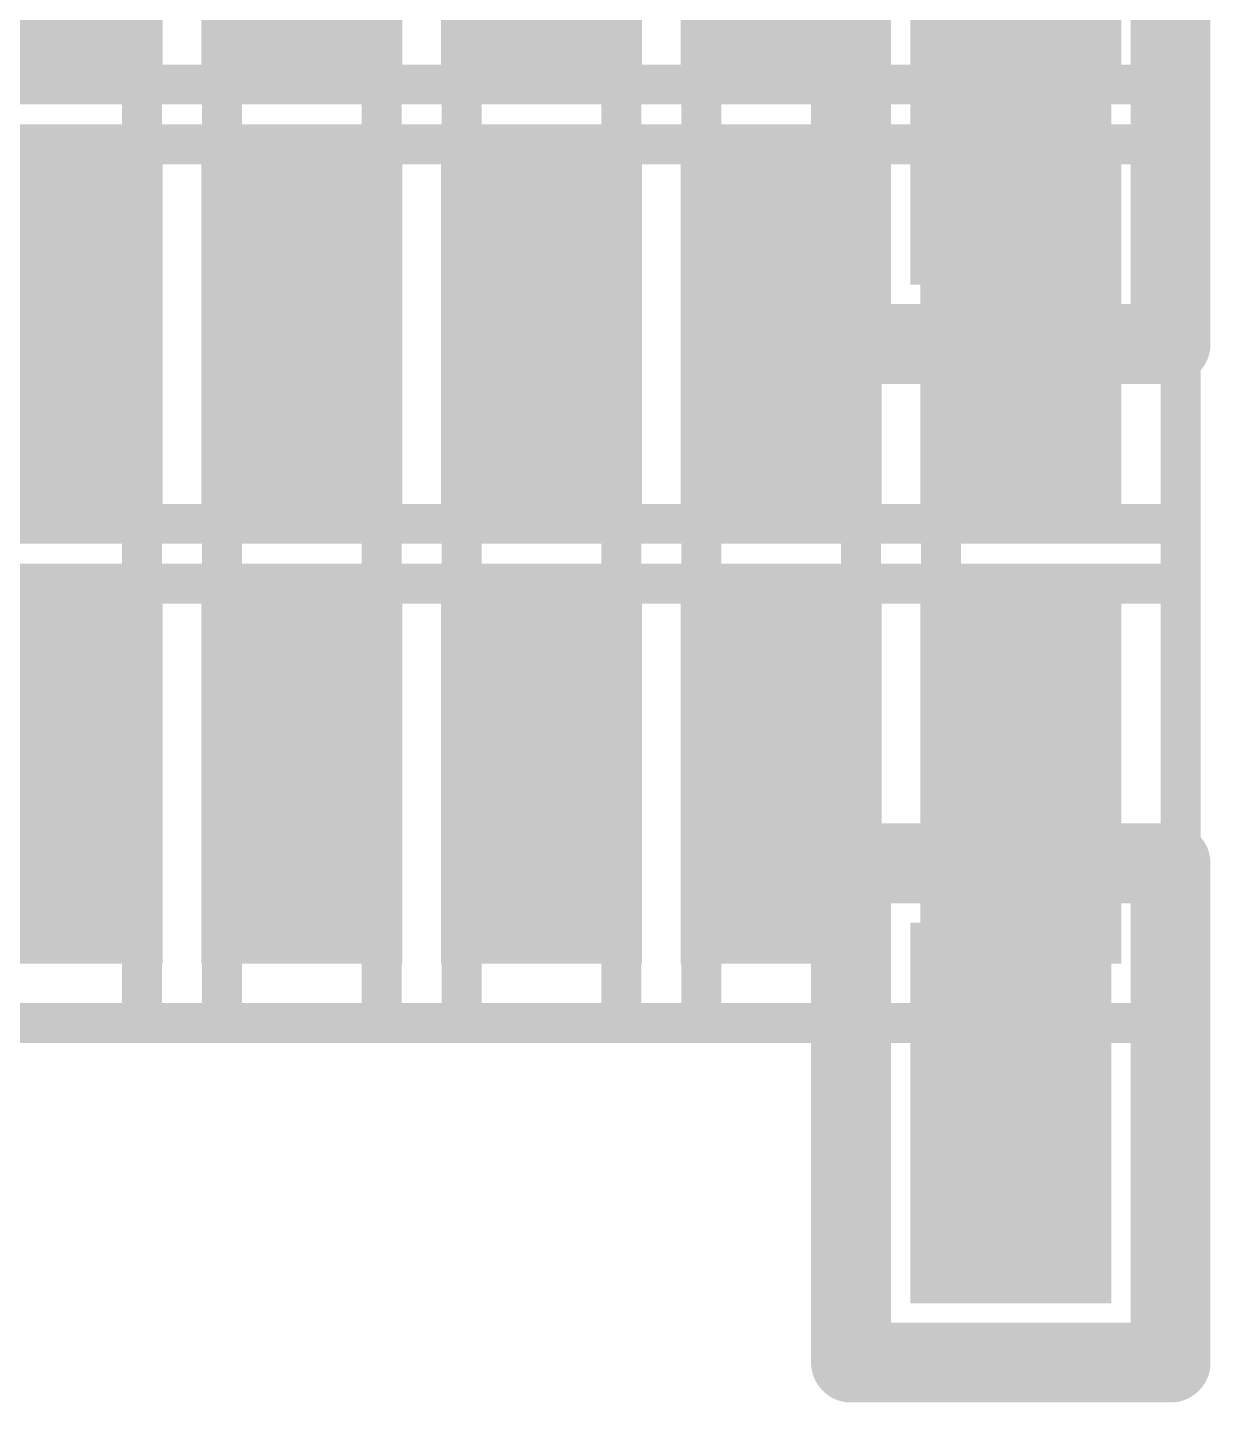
# Model space of a CAD drawing. Header units: millimetres. Extents: x 169 to 355, y 129 to 253.
# Drawn here: x 202.538 to 205.5, y 152.375 to 155.818 of the extents above; entities that cross this region are included whole.
import ezdxf

# ---------------------------------------------------------------- set-up
doc = ezdxf.new("R2010")
doc.units = ezdxf.units.MM
for name, color, linetype in [('BottomLayer', 5, 'Continuous'), ('BottomPaste', 16, 'Continuous'), ('BottomSolder', 6, 'Continuous'), ('Mechanical1', 6, 'Continuous'), ('Mechanical15', 56, 'Continuous'), ('TopLayer', 1, 'Continuous'), ('TopOverlay', 2, 'Continuous'), ('TopPaste', 8, 'Continuous'), ('TopSolder', 216, 'Continuous')]:
    doc.layers.add(name, color=color, linetype=linetype)

# ---------------------------------------------------------------- blocks, each defined once
blk = doc.blocks.new('R0201________B_1180')
at = {"layer": 'BottomLayer'}
for points in [[(-0.075, -0.15), (-0.075, 0.15), (-0.375, -0.15), (-0.375, 0.15)], [(0.375, -0.15), (0.375, 0.15), (0.075, -0.15), (0.075, 0.15)]]:
    blk.add_solid(points, dxfattribs=at)
at = {"layer": 'BottomPaste'}
for points in [[(-0.075, -0.15), (-0.075, 0.15), (-0.375, -0.15), (-0.375, 0.15)], [(0.375, -0.15), (0.375, 0.15), (0.075, -0.15), (0.075, 0.15)]]:
    blk.add_solid(points, dxfattribs=at)
at = {"layer": 'BottomSolder'}
for points in [[(0.0266, -0.2516), (0.0266, 0.2516), (-0.4766, -0.2516), (-0.4766, 0.2516)], [(0.4766, -0.2516), (0.4766, 0.2516), (-0.0266, -0.2516), (-0.0266, 0.2516)]]:
    blk.add_solid(points, dxfattribs=at)
at = {"layer": 'Mechanical1', "const_width": 0.1}
for points in [[(-0.2999, 0.1499), (-0.2999, -0.15)], [(-0.2999, 0.1499), (0.3001, 0.1499)], [(0.3001, 0.1499), (0.3001, -0.15)], [(-0.2999, -0.15), (0.3001, -0.15)]]:
    blk.add_lwpolyline(points, dxfattribs=at)
at = {"layer": 'Mechanical1', "const_width": 0.05}
for points in [[(-0.3249, 0.1499, 1), (-0.2749, 0.1499, 1)], [(-0.3249, 0.1499, 1), (-0.2749, 0.1499, 1)], [(0.2751, 0.1499, 1), (0.3251, 0.1499, 1)], [(0.2751, 0.1499, 1), (0.3251, 0.1499, 1)], [(-0.3249, -0.15, 1), (-0.2749, -0.15, 1)], [(-0.3249, -0.15, 1), (-0.2749, -0.15, 1)], [(0.2751, -0.15, 1), (0.3251, -0.15, 1)], [(0.2751, -0.15, 1), (0.3251, -0.15, 1)]]:
    blk.add_lwpolyline(points, format="xyb", close=True, dxfattribs=at)
at = {"layer": 'Mechanical15', "const_width": 0.1}
for points in [[(-0.625, 0.4), (-0.625, -0.4)], [(-0.625, 0.4), (0.625, 0.4)], [(0.625, 0.4), (0.625, -0.4)], [(0, 0.15), (0, -0.15)], [(-0.15, 0), (0.15, 0)], [(-0.625, -0.4), (0.625, -0.4)]]:
    blk.add_lwpolyline(points, dxfattribs=at)
at = {"layer": 'Mechanical15', "const_width": 0.05}
for points in [[(-0.65, 0.4, 1), (-0.6, 0.4, 1)], [(-0.65, 0.4, 1), (-0.6, 0.4, 1)], [(0.6, 0.4, 1), (0.65, 0.4, 1)], [(0.6, 0.4, 1), (0.65, 0.4, 1)], [(-0.025, 0.15, 1), (0.025, 0.15, 1)], [(-0.175, 0, 1), (-0.125, 0, 1)], [(0.125, 0, 1), (0.175, 0, 1)], [(-0.025, -0.15, 1), (0.025, -0.15, 1)], [(-0.65, -0.4, 1), (-0.6, -0.4, 1)], [(-0.65, -0.4, 1), (-0.6, -0.4, 1)], [(0.6, -0.4, 1), (0.65, -0.4, 1)], [(0.6, -0.4, 1), (0.65, -0.4, 1)]]:
    blk.add_lwpolyline(points, format="xyb", close=True, dxfattribs=at)
blk = doc.blocks.new('R0201________B_1181')
at = {"layer": 'BottomLayer'}
for points in [[(-0.075, -0.15), (-0.075, 0.15), (-0.375, -0.15), (-0.375, 0.15)], [(0.375, -0.15), (0.375, 0.15), (0.075, -0.15), (0.075, 0.15)]]:
    blk.add_solid(points, dxfattribs=at)
at = {"layer": 'BottomPaste'}
for points in [[(-0.075, -0.15), (-0.075, 0.15), (-0.375, -0.15), (-0.375, 0.15)], [(0.375, -0.15), (0.375, 0.15), (0.075, -0.15), (0.075, 0.15)]]:
    blk.add_solid(points, dxfattribs=at)
at = {"layer": 'BottomSolder'}
for points in [[(0.0266, -0.2516), (0.0266, 0.2516), (-0.4766, -0.2516), (-0.4766, 0.2516)], [(0.4766, -0.2516), (0.4766, 0.2516), (-0.0266, -0.2516), (-0.0266, 0.2516)]]:
    blk.add_solid(points, dxfattribs=at)
at = {"layer": 'Mechanical1', "const_width": 0.1}
for points in [[(-0.2999, 0.1499), (-0.2999, -0.15)], [(-0.2999, 0.1499), (0.3001, 0.1499)], [(0.3001, 0.1499), (0.3001, -0.15)], [(-0.2999, -0.15), (0.3001, -0.15)]]:
    blk.add_lwpolyline(points, dxfattribs=at)
at = {"layer": 'Mechanical1', "const_width": 0.05}
for points in [[(-0.3249, 0.1499, 1), (-0.2749, 0.1499, 1)], [(-0.3249, 0.1499, 1), (-0.2749, 0.1499, 1)], [(0.2751, 0.1499, 1), (0.3251, 0.1499, 1)], [(0.2751, 0.1499, 1), (0.3251, 0.1499, 1)], [(-0.3249, -0.15, 1), (-0.2749, -0.15, 1)], [(-0.3249, -0.15, 1), (-0.2749, -0.15, 1)], [(0.2751, -0.15, 1), (0.3251, -0.15, 1)], [(0.2751, -0.15, 1), (0.3251, -0.15, 1)]]:
    blk.add_lwpolyline(points, format="xyb", close=True, dxfattribs=at)
at = {"layer": 'Mechanical15', "const_width": 0.1}
for points in [[(-0.625, 0.4), (-0.625, -0.4)], [(-0.625, 0.4), (0.625, 0.4)], [(0.625, 0.4), (0.625, -0.4)], [(0, 0.15), (0, -0.15)], [(-0.15, 0), (0.15, 0)], [(-0.625, -0.4), (0.625, -0.4)]]:
    blk.add_lwpolyline(points, dxfattribs=at)
at = {"layer": 'Mechanical15', "const_width": 0.05}
for points in [[(-0.65, 0.4, 1), (-0.6, 0.4, 1)], [(-0.65, 0.4, 1), (-0.6, 0.4, 1)], [(0.6, 0.4, 1), (0.65, 0.4, 1)], [(0.6, 0.4, 1), (0.65, 0.4, 1)], [(-0.025, 0.15, 1), (0.025, 0.15, 1)], [(-0.175, 0, 1), (-0.125, 0, 1)], [(0.125, 0, 1), (0.175, 0, 1)], [(-0.025, -0.15, 1), (0.025, -0.15, 1)], [(-0.65, -0.4, 1), (-0.6, -0.4, 1)], [(-0.65, -0.4, 1), (-0.6, -0.4, 1)], [(0.6, -0.4, 1), (0.65, -0.4, 1)], [(0.6, -0.4, 1), (0.65, -0.4, 1)]]:
    blk.add_lwpolyline(points, format="xyb", close=True, dxfattribs=at)
blk = doc.blocks.new('R0201________B_1190')
at = {"layer": 'BottomLayer'}
for points in [[(-0.075, -0.15), (-0.075, 0.15), (-0.375, -0.15), (-0.375, 0.15)], [(0.375, -0.15), (0.375, 0.15), (0.075, -0.15), (0.075, 0.15)]]:
    blk.add_solid(points, dxfattribs=at)
at = {"layer": 'BottomPaste'}
for points in [[(-0.075, -0.15), (-0.075, 0.15), (-0.375, -0.15), (-0.375, 0.15)], [(0.375, -0.15), (0.375, 0.15), (0.075, -0.15), (0.075, 0.15)]]:
    blk.add_solid(points, dxfattribs=at)
at = {"layer": 'BottomSolder'}
for points in [[(0.0266, -0.2516), (0.0266, 0.2516), (-0.4766, -0.2516), (-0.4766, 0.2516)], [(0.4766, -0.2516), (0.4766, 0.2516), (-0.0266, -0.2516), (-0.0266, 0.2516)]]:
    blk.add_solid(points, dxfattribs=at)
at = {"layer": 'Mechanical1', "const_width": 0.1}
for points in [[(-0.2999, 0.1499), (-0.2999, -0.15)], [(-0.2999, 0.1499), (0.3001, 0.1499)], [(0.3001, 0.1499), (0.3001, -0.15)], [(-0.2999, -0.15), (0.3001, -0.15)]]:
    blk.add_lwpolyline(points, dxfattribs=at)
at = {"layer": 'Mechanical1', "const_width": 0.05}
for points in [[(-0.3249, 0.1499, 1), (-0.2749, 0.1499, 1)], [(-0.3249, 0.1499, 1), (-0.2749, 0.1499, 1)], [(0.2751, 0.1499, 1), (0.3251, 0.1499, 1)], [(0.2751, 0.1499, 1), (0.3251, 0.1499, 1)], [(-0.3249, -0.15, 1), (-0.2749, -0.15, 1)], [(-0.3249, -0.15, 1), (-0.2749, -0.15, 1)], [(0.2751, -0.15, 1), (0.3251, -0.15, 1)], [(0.2751, -0.15, 1), (0.3251, -0.15, 1)]]:
    blk.add_lwpolyline(points, format="xyb", close=True, dxfattribs=at)
at = {"layer": 'Mechanical15', "const_width": 0.1}
for points in [[(-0.625, 0.4), (-0.625, -0.4)], [(-0.625, 0.4), (0.625, 0.4)], [(0.625, 0.4), (0.625, -0.4)], [(0, 0.15), (0, -0.15)], [(-0.15, 0), (0.15, 0)], [(-0.625, -0.4), (0.625, -0.4)]]:
    blk.add_lwpolyline(points, dxfattribs=at)
at = {"layer": 'Mechanical15', "const_width": 0.05}
for points in [[(-0.65, 0.4, 1), (-0.6, 0.4, 1)], [(-0.65, 0.4, 1), (-0.6, 0.4, 1)], [(0.6, 0.4, 1), (0.65, 0.4, 1)], [(0.6, 0.4, 1), (0.65, 0.4, 1)], [(-0.025, 0.15, 1), (0.025, 0.15, 1)], [(-0.175, 0, 1), (-0.125, 0, 1)], [(0.125, 0, 1), (0.175, 0, 1)], [(-0.025, -0.15, 1), (0.025, -0.15, 1)], [(-0.65, -0.4, 1), (-0.6, -0.4, 1)], [(-0.65, -0.4, 1), (-0.6, -0.4, 1)], [(0.6, -0.4, 1), (0.65, -0.4, 1)], [(0.6, -0.4, 1), (0.65, -0.4, 1)]]:
    blk.add_lwpolyline(points, format="xyb", close=True, dxfattribs=at)
blk = doc.blocks.new('R0201________B_1191')
at = {"layer": 'BottomLayer'}
for points in [[(-0.075, -0.15), (-0.075, 0.15), (-0.375, -0.15), (-0.375, 0.15)], [(0.375, -0.15), (0.375, 0.15), (0.075, -0.15), (0.075, 0.15)]]:
    blk.add_solid(points, dxfattribs=at)
at = {"layer": 'BottomPaste'}
for points in [[(-0.075, -0.15), (-0.075, 0.15), (-0.375, -0.15), (-0.375, 0.15)], [(0.375, -0.15), (0.375, 0.15), (0.075, -0.15), (0.075, 0.15)]]:
    blk.add_solid(points, dxfattribs=at)
at = {"layer": 'BottomSolder'}
for points in [[(0.0266, -0.2516), (0.0266, 0.2516), (-0.4766, -0.2516), (-0.4766, 0.2516)], [(0.4766, -0.2516), (0.4766, 0.2516), (-0.0266, -0.2516), (-0.0266, 0.2516)]]:
    blk.add_solid(points, dxfattribs=at)
at = {"layer": 'Mechanical1', "const_width": 0.1}
for points in [[(-0.2999, 0.1499), (-0.2999, -0.15)], [(-0.2999, 0.1499), (0.3001, 0.1499)], [(0.3001, 0.1499), (0.3001, -0.15)], [(-0.2999, -0.15), (0.3001, -0.15)]]:
    blk.add_lwpolyline(points, dxfattribs=at)
at = {"layer": 'Mechanical1', "const_width": 0.05}
for points in [[(-0.3249, 0.1499, 1), (-0.2749, 0.1499, 1)], [(-0.3249, 0.1499, 1), (-0.2749, 0.1499, 1)], [(0.2751, 0.1499, 1), (0.3251, 0.1499, 1)], [(0.2751, 0.1499, 1), (0.3251, 0.1499, 1)], [(-0.3249, -0.15, 1), (-0.2749, -0.15, 1)], [(-0.3249, -0.15, 1), (-0.2749, -0.15, 1)], [(0.2751, -0.15, 1), (0.3251, -0.15, 1)], [(0.2751, -0.15, 1), (0.3251, -0.15, 1)]]:
    blk.add_lwpolyline(points, format="xyb", close=True, dxfattribs=at)
at = {"layer": 'Mechanical15', "const_width": 0.1}
for points in [[(-0.625, 0.4), (-0.625, -0.4)], [(-0.625, 0.4), (0.625, 0.4)], [(0.625, 0.4), (0.625, -0.4)], [(0, 0.15), (0, -0.15)], [(-0.15, 0), (0.15, 0)], [(-0.625, -0.4), (0.625, -0.4)]]:
    blk.add_lwpolyline(points, dxfattribs=at)
at = {"layer": 'Mechanical15', "const_width": 0.05}
for points in [[(-0.65, 0.4, 1), (-0.6, 0.4, 1)], [(-0.65, 0.4, 1), (-0.6, 0.4, 1)], [(0.6, 0.4, 1), (0.65, 0.4, 1)], [(0.6, 0.4, 1), (0.65, 0.4, 1)], [(-0.025, 0.15, 1), (0.025, 0.15, 1)], [(-0.175, 0, 1), (-0.125, 0, 1)], [(0.125, 0, 1), (0.175, 0, 1)], [(-0.025, -0.15, 1), (0.025, -0.15, 1)], [(-0.65, -0.4, 1), (-0.6, -0.4, 1)], [(-0.65, -0.4, 1), (-0.6, -0.4, 1)], [(0.6, -0.4, 1), (0.65, -0.4, 1)], [(0.6, -0.4, 1), (0.65, -0.4, 1)]]:
    blk.add_lwpolyline(points, format="xyb", close=True, dxfattribs=at)
blk = doc.blocks.new('R0201________B_1201')
at = {"layer": 'BottomLayer'}
for points in [[(-0.075, -0.15), (-0.075, 0.15), (-0.375, -0.15), (-0.375, 0.15)], [(0.375, -0.15), (0.375, 0.15), (0.075, -0.15), (0.075, 0.15)]]:
    blk.add_solid(points, dxfattribs=at)
at = {"layer": 'BottomPaste'}
for points in [[(-0.075, -0.15), (-0.075, 0.15), (-0.375, -0.15), (-0.375, 0.15)], [(0.375, -0.15), (0.375, 0.15), (0.075, -0.15), (0.075, 0.15)]]:
    blk.add_solid(points, dxfattribs=at)
at = {"layer": 'BottomSolder'}
for points in [[(0.0266, -0.2516), (0.0266, 0.2516), (-0.4766, -0.2516), (-0.4766, 0.2516)], [(0.4766, -0.2516), (0.4766, 0.2516), (-0.0266, -0.2516), (-0.0266, 0.2516)]]:
    blk.add_solid(points, dxfattribs=at)
at = {"layer": 'Mechanical1', "const_width": 0.1}
for points in [[(-0.2999, 0.1499), (-0.2999, -0.15)], [(-0.2999, 0.1499), (0.3001, 0.1499)], [(0.3001, 0.1499), (0.3001, -0.15)], [(-0.2999, -0.15), (0.3001, -0.15)]]:
    blk.add_lwpolyline(points, dxfattribs=at)
at = {"layer": 'Mechanical1', "const_width": 0.05}
for points in [[(-0.3249, 0.1499, 1), (-0.2749, 0.1499, 1)], [(-0.3249, 0.1499, 1), (-0.2749, 0.1499, 1)], [(0.2751, 0.1499, 1), (0.3251, 0.1499, 1)], [(0.2751, 0.1499, 1), (0.3251, 0.1499, 1)], [(-0.3249, -0.15, 1), (-0.2749, -0.15, 1)], [(-0.3249, -0.15, 1), (-0.2749, -0.15, 1)], [(0.2751, -0.15, 1), (0.3251, -0.15, 1)], [(0.2751, -0.15, 1), (0.3251, -0.15, 1)]]:
    blk.add_lwpolyline(points, format="xyb", close=True, dxfattribs=at)
at = {"layer": 'Mechanical15', "const_width": 0.1}
for points in [[(-0.625, 0.4), (-0.625, -0.4)], [(-0.625, 0.4), (0.625, 0.4)], [(0.625, 0.4), (0.625, -0.4)], [(0, 0.15), (0, -0.15)], [(-0.15, 0), (0.15, 0)], [(-0.625, -0.4), (0.625, -0.4)]]:
    blk.add_lwpolyline(points, dxfattribs=at)
at = {"layer": 'Mechanical15', "const_width": 0.05}
for points in [[(-0.65, 0.4, 1), (-0.6, 0.4, 1)], [(-0.65, 0.4, 1), (-0.6, 0.4, 1)], [(0.6, 0.4, 1), (0.65, 0.4, 1)], [(0.6, 0.4, 1), (0.65, 0.4, 1)], [(-0.025, 0.15, 1), (0.025, 0.15, 1)], [(-0.175, 0, 1), (-0.125, 0, 1)], [(0.125, 0, 1), (0.175, 0, 1)], [(-0.025, -0.15, 1), (0.025, -0.15, 1)], [(-0.65, -0.4, 1), (-0.6, -0.4, 1)], [(-0.65, -0.4, 1), (-0.6, -0.4, 1)], [(0.6, -0.4, 1), (0.65, -0.4, 1)], [(0.6, -0.4, 1), (0.65, -0.4, 1)]]:
    blk.add_lwpolyline(points, format="xyb", close=True, dxfattribs=at)
blk = doc.blocks.new('R0201________B_1209')
at = {"layer": 'BottomLayer'}
for points in [[(-0.075, -0.15), (-0.075, 0.15), (-0.375, -0.15), (-0.375, 0.15)], [(0.375, -0.15), (0.375, 0.15), (0.075, -0.15), (0.075, 0.15)]]:
    blk.add_solid(points, dxfattribs=at)
at = {"layer": 'BottomPaste'}
for points in [[(-0.075, -0.15), (-0.075, 0.15), (-0.375, -0.15), (-0.375, 0.15)], [(0.375, -0.15), (0.375, 0.15), (0.075, -0.15), (0.075, 0.15)]]:
    blk.add_solid(points, dxfattribs=at)
at = {"layer": 'BottomSolder'}
for points in [[(0.0266, -0.2516), (0.0266, 0.2516), (-0.4766, -0.2516), (-0.4766, 0.2516)], [(0.4766, -0.2516), (0.4766, 0.2516), (-0.0266, -0.2516), (-0.0266, 0.2516)]]:
    blk.add_solid(points, dxfattribs=at)
at = {"layer": 'Mechanical1', "const_width": 0.1}
for points in [[(-0.2999, 0.1499), (-0.2999, -0.15)], [(-0.2999, 0.1499), (0.3001, 0.1499)], [(0.3001, 0.1499), (0.3001, -0.15)], [(-0.2999, -0.15), (0.3001, -0.15)]]:
    blk.add_lwpolyline(points, dxfattribs=at)
at = {"layer": 'Mechanical1', "const_width": 0.05}
for points in [[(-0.3249, 0.1499, 1), (-0.2749, 0.1499, 1)], [(-0.3249, 0.1499, 1), (-0.2749, 0.1499, 1)], [(0.2751, 0.1499, 1), (0.3251, 0.1499, 1)], [(0.2751, 0.1499, 1), (0.3251, 0.1499, 1)], [(-0.3249, -0.15, 1), (-0.2749, -0.15, 1)], [(-0.3249, -0.15, 1), (-0.2749, -0.15, 1)], [(0.2751, -0.15, 1), (0.3251, -0.15, 1)], [(0.2751, -0.15, 1), (0.3251, -0.15, 1)]]:
    blk.add_lwpolyline(points, format="xyb", close=True, dxfattribs=at)
at = {"layer": 'Mechanical15', "const_width": 0.1}
for points in [[(-0.625, 0.4), (-0.625, -0.4)], [(-0.625, 0.4), (0.625, 0.4)], [(0.625, 0.4), (0.625, -0.4)], [(0, 0.15), (0, -0.15)], [(-0.15, 0), (0.15, 0)], [(-0.625, -0.4), (0.625, -0.4)]]:
    blk.add_lwpolyline(points, dxfattribs=at)
at = {"layer": 'Mechanical15', "const_width": 0.05}
for points in [[(-0.65, 0.4, 1), (-0.6, 0.4, 1)], [(-0.65, 0.4, 1), (-0.6, 0.4, 1)], [(0.6, 0.4, 1), (0.65, 0.4, 1)], [(0.6, 0.4, 1), (0.65, 0.4, 1)], [(-0.025, 0.15, 1), (0.025, 0.15, 1)], [(-0.175, 0, 1), (-0.125, 0, 1)], [(0.125, 0, 1), (0.175, 0, 1)], [(-0.025, -0.15, 1), (0.025, -0.15, 1)], [(-0.65, -0.4, 1), (-0.6, -0.4, 1)], [(-0.65, -0.4, 1), (-0.6, -0.4, 1)], [(0.6, -0.4, 1), (0.65, -0.4, 1)], [(0.6, -0.4, 1), (0.65, -0.4, 1)]]:
    blk.add_lwpolyline(points, format="xyb", close=True, dxfattribs=at)
blk = doc.blocks.new('R0201________B_1210')
at = {"layer": 'BottomLayer'}
for points in [[(-0.075, -0.15), (-0.075, 0.15), (-0.375, -0.15), (-0.375, 0.15)], [(0.375, -0.15), (0.375, 0.15), (0.075, -0.15), (0.075, 0.15)]]:
    blk.add_solid(points, dxfattribs=at)
at = {"layer": 'BottomPaste'}
for points in [[(-0.075, -0.15), (-0.075, 0.15), (-0.375, -0.15), (-0.375, 0.15)], [(0.375, -0.15), (0.375, 0.15), (0.075, -0.15), (0.075, 0.15)]]:
    blk.add_solid(points, dxfattribs=at)
at = {"layer": 'BottomSolder'}
for points in [[(0.0266, -0.2516), (0.0266, 0.2516), (-0.4766, -0.2516), (-0.4766, 0.2516)], [(0.4766, -0.2516), (0.4766, 0.2516), (-0.0266, -0.2516), (-0.0266, 0.2516)]]:
    blk.add_solid(points, dxfattribs=at)
at = {"layer": 'Mechanical1', "const_width": 0.1}
for points in [[(-0.2999, 0.1499), (-0.2999, -0.15)], [(-0.2999, 0.1499), (0.3001, 0.1499)], [(0.3001, 0.1499), (0.3001, -0.15)], [(-0.2999, -0.15), (0.3001, -0.15)]]:
    blk.add_lwpolyline(points, dxfattribs=at)
at = {"layer": 'Mechanical1', "const_width": 0.05}
for points in [[(-0.3249, 0.1499, 1), (-0.2749, 0.1499, 1)], [(-0.3249, 0.1499, 1), (-0.2749, 0.1499, 1)], [(0.2751, 0.1499, 1), (0.3251, 0.1499, 1)], [(0.2751, 0.1499, 1), (0.3251, 0.1499, 1)], [(-0.3249, -0.15, 1), (-0.2749, -0.15, 1)], [(-0.3249, -0.15, 1), (-0.2749, -0.15, 1)], [(0.2751, -0.15, 1), (0.3251, -0.15, 1)], [(0.2751, -0.15, 1), (0.3251, -0.15, 1)]]:
    blk.add_lwpolyline(points, format="xyb", close=True, dxfattribs=at)
at = {"layer": 'Mechanical15', "const_width": 0.1}
for points in [[(-0.625, 0.4), (-0.625, -0.4)], [(-0.625, 0.4), (0.625, 0.4)], [(0.625, 0.4), (0.625, -0.4)], [(0, 0.15), (0, -0.15)], [(-0.15, 0), (0.15, 0)], [(-0.625, -0.4), (0.625, -0.4)]]:
    blk.add_lwpolyline(points, dxfattribs=at)
at = {"layer": 'Mechanical15', "const_width": 0.05}
for points in [[(-0.65, 0.4, 1), (-0.6, 0.4, 1)], [(-0.65, 0.4, 1), (-0.6, 0.4, 1)], [(0.6, 0.4, 1), (0.65, 0.4, 1)], [(0.6, 0.4, 1), (0.65, 0.4, 1)], [(-0.025, 0.15, 1), (0.025, 0.15, 1)], [(-0.175, 0, 1), (-0.125, 0, 1)], [(0.125, 0, 1), (0.175, 0, 1)], [(-0.025, -0.15, 1), (0.025, -0.15, 1)], [(-0.65, -0.4, 1), (-0.6, -0.4, 1)], [(-0.65, -0.4, 1), (-0.6, -0.4, 1)], [(0.6, -0.4, 1), (0.65, -0.4, 1)], [(0.6, -0.4, 1), (0.65, -0.4, 1)]]:
    blk.add_lwpolyline(points, format="xyb", close=True, dxfattribs=at)
blk = doc.blocks.new('R0201________B_1239')
at = {"layer": 'BottomLayer'}
for points in [[(-0.075, -0.15), (-0.075, 0.15), (-0.375, -0.15), (-0.375, 0.15)], [(0.375, -0.15), (0.375, 0.15), (0.075, -0.15), (0.075, 0.15)]]:
    blk.add_solid(points, dxfattribs=at)
at = {"layer": 'BottomPaste'}
for points in [[(-0.075, -0.15), (-0.075, 0.15), (-0.375, -0.15), (-0.375, 0.15)], [(0.375, -0.15), (0.375, 0.15), (0.075, -0.15), (0.075, 0.15)]]:
    blk.add_solid(points, dxfattribs=at)
at = {"layer": 'BottomSolder'}
for points in [[(0.0266, -0.2516), (0.0266, 0.2516), (-0.4766, -0.2516), (-0.4766, 0.2516)], [(0.4766, -0.2516), (0.4766, 0.2516), (-0.0266, -0.2516), (-0.0266, 0.2516)]]:
    blk.add_solid(points, dxfattribs=at)
at = {"layer": 'Mechanical1', "const_width": 0.1}
for points in [[(-0.2999, 0.1499), (-0.2999, -0.15)], [(-0.2999, 0.1499), (0.3001, 0.1499)], [(0.3001, 0.1499), (0.3001, -0.15)], [(-0.2999, -0.15), (0.3001, -0.15)]]:
    blk.add_lwpolyline(points, dxfattribs=at)
at = {"layer": 'Mechanical1', "const_width": 0.05}
for points in [[(-0.3249, 0.1499, 1), (-0.2749, 0.1499, 1)], [(-0.3249, 0.1499, 1), (-0.2749, 0.1499, 1)], [(0.2751, 0.1499, 1), (0.3251, 0.1499, 1)], [(0.2751, 0.1499, 1), (0.3251, 0.1499, 1)], [(-0.3249, -0.15, 1), (-0.2749, -0.15, 1)], [(-0.3249, -0.15, 1), (-0.2749, -0.15, 1)], [(0.2751, -0.15, 1), (0.3251, -0.15, 1)], [(0.2751, -0.15, 1), (0.3251, -0.15, 1)]]:
    blk.add_lwpolyline(points, format="xyb", close=True, dxfattribs=at)
at = {"layer": 'Mechanical15', "const_width": 0.1}
for points in [[(-0.625, 0.4), (-0.625, -0.4)], [(-0.625, 0.4), (0.625, 0.4)], [(0.625, 0.4), (0.625, -0.4)], [(0, 0.15), (0, -0.15)], [(-0.15, 0), (0.15, 0)], [(-0.625, -0.4), (0.625, -0.4)]]:
    blk.add_lwpolyline(points, dxfattribs=at)
at = {"layer": 'Mechanical15', "const_width": 0.05}
for points in [[(-0.65, 0.4, 1), (-0.6, 0.4, 1)], [(-0.65, 0.4, 1), (-0.6, 0.4, 1)], [(0.6, 0.4, 1), (0.65, 0.4, 1)], [(0.6, 0.4, 1), (0.65, 0.4, 1)], [(-0.025, 0.15, 1), (0.025, 0.15, 1)], [(-0.175, 0, 1), (-0.125, 0, 1)], [(0.125, 0, 1), (0.175, 0, 1)], [(-0.025, -0.15, 1), (0.025, -0.15, 1)], [(-0.65, -0.4, 1), (-0.6, -0.4, 1)], [(-0.65, -0.4, 1), (-0.6, -0.4, 1)], [(0.6, -0.4, 1), (0.65, -0.4, 1)], [(0.6, -0.4, 1), (0.65, -0.4, 1)]]:
    blk.add_lwpolyline(points, format="xyb", close=True, dxfattribs=at)
blk = doc.blocks.new('R0201________B_1249')
at = {"layer": 'BottomLayer'}
for points in [[(-0.075, -0.15), (-0.075, 0.15), (-0.375, -0.15), (-0.375, 0.15)], [(0.375, -0.15), (0.375, 0.15), (0.075, -0.15), (0.075, 0.15)]]:
    blk.add_solid(points, dxfattribs=at)
at = {"layer": 'BottomPaste'}
for points in [[(-0.075, -0.15), (-0.075, 0.15), (-0.375, -0.15), (-0.375, 0.15)], [(0.375, -0.15), (0.375, 0.15), (0.075, -0.15), (0.075, 0.15)]]:
    blk.add_solid(points, dxfattribs=at)
at = {"layer": 'BottomSolder'}
for points in [[(0.0266, -0.2516), (0.0266, 0.2516), (-0.4766, -0.2516), (-0.4766, 0.2516)], [(0.4766, -0.2516), (0.4766, 0.2516), (-0.0266, -0.2516), (-0.0266, 0.2516)]]:
    blk.add_solid(points, dxfattribs=at)
at = {"layer": 'Mechanical1', "const_width": 0.1}
for points in [[(-0.2999, 0.1499), (-0.2999, -0.15)], [(-0.2999, 0.1499), (0.3001, 0.1499)], [(0.3001, 0.1499), (0.3001, -0.15)], [(-0.2999, -0.15), (0.3001, -0.15)]]:
    blk.add_lwpolyline(points, dxfattribs=at)
at = {"layer": 'Mechanical1', "const_width": 0.05}
for points in [[(-0.3249, 0.1499, 1), (-0.2749, 0.1499, 1)], [(-0.3249, 0.1499, 1), (-0.2749, 0.1499, 1)], [(0.2751, 0.1499, 1), (0.3251, 0.1499, 1)], [(0.2751, 0.1499, 1), (0.3251, 0.1499, 1)], [(-0.3249, -0.15, 1), (-0.2749, -0.15, 1)], [(-0.3249, -0.15, 1), (-0.2749, -0.15, 1)], [(0.2751, -0.15, 1), (0.3251, -0.15, 1)], [(0.2751, -0.15, 1), (0.3251, -0.15, 1)]]:
    blk.add_lwpolyline(points, format="xyb", close=True, dxfattribs=at)
at = {"layer": 'Mechanical15', "const_width": 0.1}
for points in [[(-0.625, 0.4), (-0.625, -0.4)], [(-0.625, 0.4), (0.625, 0.4)], [(0.625, 0.4), (0.625, -0.4)], [(0, 0.15), (0, -0.15)], [(-0.15, 0), (0.15, 0)], [(-0.625, -0.4), (0.625, -0.4)]]:
    blk.add_lwpolyline(points, dxfattribs=at)
at = {"layer": 'Mechanical15', "const_width": 0.05}
for points in [[(-0.65, 0.4, 1), (-0.6, 0.4, 1)], [(-0.65, 0.4, 1), (-0.6, 0.4, 1)], [(0.6, 0.4, 1), (0.65, 0.4, 1)], [(0.6, 0.4, 1), (0.65, 0.4, 1)], [(-0.025, 0.15, 1), (0.025, 0.15, 1)], [(-0.175, 0, 1), (-0.125, 0, 1)], [(0.125, 0, 1), (0.175, 0, 1)], [(-0.025, -0.15, 1), (0.025, -0.15, 1)], [(-0.65, -0.4, 1), (-0.6, -0.4, 1)], [(-0.65, -0.4, 1), (-0.6, -0.4, 1)], [(0.6, -0.4, 1), (0.65, -0.4, 1)], [(0.6, -0.4, 1), (0.65, -0.4, 1)]]:
    blk.add_lwpolyline(points, format="xyb", close=True, dxfattribs=at)
blk = doc.blocks.new('R0201________B_1250')
at = {"layer": 'BottomLayer'}
for points in [[(-0.075, -0.15), (-0.075, 0.15), (-0.375, -0.15), (-0.375, 0.15)], [(0.375, -0.15), (0.375, 0.15), (0.075, -0.15), (0.075, 0.15)]]:
    blk.add_solid(points, dxfattribs=at)
at = {"layer": 'BottomPaste'}
for points in [[(-0.075, -0.15), (-0.075, 0.15), (-0.375, -0.15), (-0.375, 0.15)], [(0.375, -0.15), (0.375, 0.15), (0.075, -0.15), (0.075, 0.15)]]:
    blk.add_solid(points, dxfattribs=at)
at = {"layer": 'BottomSolder'}
for points in [[(0.0266, -0.2516), (0.0266, 0.2516), (-0.4766, -0.2516), (-0.4766, 0.2516)], [(0.4766, -0.2516), (0.4766, 0.2516), (-0.0266, -0.2516), (-0.0266, 0.2516)]]:
    blk.add_solid(points, dxfattribs=at)
at = {"layer": 'Mechanical1', "const_width": 0.1}
for points in [[(-0.2999, 0.1499), (-0.2999, -0.15)], [(-0.2999, 0.1499), (0.3001, 0.1499)], [(0.3001, 0.1499), (0.3001, -0.15)], [(-0.2999, -0.15), (0.3001, -0.15)]]:
    blk.add_lwpolyline(points, dxfattribs=at)
at = {"layer": 'Mechanical1', "const_width": 0.05}
for points in [[(-0.3249, 0.1499, 1), (-0.2749, 0.1499, 1)], [(-0.3249, 0.1499, 1), (-0.2749, 0.1499, 1)], [(0.2751, 0.1499, 1), (0.3251, 0.1499, 1)], [(0.2751, 0.1499, 1), (0.3251, 0.1499, 1)], [(-0.3249, -0.15, 1), (-0.2749, -0.15, 1)], [(-0.3249, -0.15, 1), (-0.2749, -0.15, 1)], [(0.2751, -0.15, 1), (0.3251, -0.15, 1)], [(0.2751, -0.15, 1), (0.3251, -0.15, 1)]]:
    blk.add_lwpolyline(points, format="xyb", close=True, dxfattribs=at)
at = {"layer": 'Mechanical15', "const_width": 0.1}
for points in [[(-0.625, 0.4), (-0.625, -0.4)], [(-0.625, 0.4), (0.625, 0.4)], [(0.625, 0.4), (0.625, -0.4)], [(0, 0.15), (0, -0.15)], [(-0.15, 0), (0.15, 0)], [(-0.625, -0.4), (0.625, -0.4)]]:
    blk.add_lwpolyline(points, dxfattribs=at)
at = {"layer": 'Mechanical15', "const_width": 0.05}
for points in [[(-0.65, 0.4, 1), (-0.6, 0.4, 1)], [(-0.65, 0.4, 1), (-0.6, 0.4, 1)], [(0.6, 0.4, 1), (0.65, 0.4, 1)], [(0.6, 0.4, 1), (0.65, 0.4, 1)], [(-0.025, 0.15, 1), (0.025, 0.15, 1)], [(-0.175, 0, 1), (-0.125, 0, 1)], [(0.125, 0, 1), (0.175, 0, 1)], [(-0.025, -0.15, 1), (0.025, -0.15, 1)], [(-0.65, -0.4, 1), (-0.6, -0.4, 1)], [(-0.65, -0.4, 1), (-0.6, -0.4, 1)], [(0.6, -0.4, 1), (0.65, -0.4, 1)], [(0.6, -0.4, 1), (0.65, -0.4, 1)]]:
    blk.add_lwpolyline(points, format="xyb", close=True, dxfattribs=at)
blk = doc.blocks.new('R0201________B_1251')
at = {"layer": 'BottomLayer'}
for points in [[(-0.075, -0.15), (-0.075, 0.15), (-0.375, -0.15), (-0.375, 0.15)], [(0.375, -0.15), (0.375, 0.15), (0.075, -0.15), (0.075, 0.15)]]:
    blk.add_solid(points, dxfattribs=at)
at = {"layer": 'BottomPaste'}
for points in [[(-0.075, -0.15), (-0.075, 0.15), (-0.375, -0.15), (-0.375, 0.15)], [(0.375, -0.15), (0.375, 0.15), (0.075, -0.15), (0.075, 0.15)]]:
    blk.add_solid(points, dxfattribs=at)
at = {"layer": 'BottomSolder'}
for points in [[(0.0266, -0.2516), (0.0266, 0.2516), (-0.4766, -0.2516), (-0.4766, 0.2516)], [(0.4766, -0.2516), (0.4766, 0.2516), (-0.0266, -0.2516), (-0.0266, 0.2516)]]:
    blk.add_solid(points, dxfattribs=at)
at = {"layer": 'Mechanical1', "const_width": 0.1}
for points in [[(-0.2999, 0.1499), (-0.2999, -0.15)], [(-0.2999, 0.1499), (0.3001, 0.1499)], [(0.3001, 0.1499), (0.3001, -0.15)], [(-0.2999, -0.15), (0.3001, -0.15)]]:
    blk.add_lwpolyline(points, dxfattribs=at)
at = {"layer": 'Mechanical1', "const_width": 0.05}
for points in [[(-0.3249, 0.1499, 1), (-0.2749, 0.1499, 1)], [(-0.3249, 0.1499, 1), (-0.2749, 0.1499, 1)], [(0.2751, 0.1499, 1), (0.3251, 0.1499, 1)], [(0.2751, 0.1499, 1), (0.3251, 0.1499, 1)], [(-0.3249, -0.15, 1), (-0.2749, -0.15, 1)], [(-0.3249, -0.15, 1), (-0.2749, -0.15, 1)], [(0.2751, -0.15, 1), (0.3251, -0.15, 1)], [(0.2751, -0.15, 1), (0.3251, -0.15, 1)]]:
    blk.add_lwpolyline(points, format="xyb", close=True, dxfattribs=at)
at = {"layer": 'Mechanical15', "const_width": 0.1}
for points in [[(-0.625, 0.4), (-0.625, -0.4)], [(-0.625, 0.4), (0.625, 0.4)], [(0.625, 0.4), (0.625, -0.4)], [(0, 0.15), (0, -0.15)], [(-0.15, 0), (0.15, 0)], [(-0.625, -0.4), (0.625, -0.4)]]:
    blk.add_lwpolyline(points, dxfattribs=at)
at = {"layer": 'Mechanical15', "const_width": 0.05}
for points in [[(-0.65, 0.4, 1), (-0.6, 0.4, 1)], [(-0.65, 0.4, 1), (-0.6, 0.4, 1)], [(0.6, 0.4, 1), (0.65, 0.4, 1)], [(0.6, 0.4, 1), (0.65, 0.4, 1)], [(-0.025, 0.15, 1), (0.025, 0.15, 1)], [(-0.175, 0, 1), (-0.125, 0, 1)], [(0.125, 0, 1), (0.175, 0, 1)], [(-0.025, -0.15, 1), (0.025, -0.15, 1)], [(-0.65, -0.4, 1), (-0.6, -0.4, 1)], [(-0.65, -0.4, 1), (-0.6, -0.4, 1)], [(0.6, -0.4, 1), (0.65, -0.4, 1)], [(0.6, -0.4, 1), (0.65, -0.4, 1)]]:
    blk.add_lwpolyline(points, format="xyb", close=True, dxfattribs=at)
blk = doc.blocks.new('R0201________B_1259')
at = {"layer": 'BottomLayer'}
for points in [[(-0.075, -0.15), (-0.075, 0.15), (-0.375, -0.15), (-0.375, 0.15)], [(0.375, -0.15), (0.375, 0.15), (0.075, -0.15), (0.075, 0.15)]]:
    blk.add_solid(points, dxfattribs=at)
at = {"layer": 'BottomPaste'}
for points in [[(-0.075, -0.15), (-0.075, 0.15), (-0.375, -0.15), (-0.375, 0.15)], [(0.375, -0.15), (0.375, 0.15), (0.075, -0.15), (0.075, 0.15)]]:
    blk.add_solid(points, dxfattribs=at)
at = {"layer": 'BottomSolder'}
for points in [[(0.0266, -0.2516), (0.0266, 0.2516), (-0.4766, -0.2516), (-0.4766, 0.2516)], [(0.4766, -0.2516), (0.4766, 0.2516), (-0.0266, -0.2516), (-0.0266, 0.2516)]]:
    blk.add_solid(points, dxfattribs=at)
at = {"layer": 'Mechanical1', "const_width": 0.1}
for points in [[(-0.2999, 0.1499), (-0.2999, -0.15)], [(-0.2999, 0.1499), (0.3001, 0.1499)], [(0.3001, 0.1499), (0.3001, -0.15)], [(-0.2999, -0.15), (0.3001, -0.15)]]:
    blk.add_lwpolyline(points, dxfattribs=at)
at = {"layer": 'Mechanical1', "const_width": 0.05}
for points in [[(-0.3249, 0.1499, 1), (-0.2749, 0.1499, 1)], [(-0.3249, 0.1499, 1), (-0.2749, 0.1499, 1)], [(0.2751, 0.1499, 1), (0.3251, 0.1499, 1)], [(0.2751, 0.1499, 1), (0.3251, 0.1499, 1)], [(-0.3249, -0.15, 1), (-0.2749, -0.15, 1)], [(-0.3249, -0.15, 1), (-0.2749, -0.15, 1)], [(0.2751, -0.15, 1), (0.3251, -0.15, 1)], [(0.2751, -0.15, 1), (0.3251, -0.15, 1)]]:
    blk.add_lwpolyline(points, format="xyb", close=True, dxfattribs=at)
at = {"layer": 'Mechanical15', "const_width": 0.1}
for points in [[(-0.625, 0.4), (-0.625, -0.4)], [(-0.625, 0.4), (0.625, 0.4)], [(0.625, 0.4), (0.625, -0.4)], [(0, 0.15), (0, -0.15)], [(-0.15, 0), (0.15, 0)], [(-0.625, -0.4), (0.625, -0.4)]]:
    blk.add_lwpolyline(points, dxfattribs=at)
at = {"layer": 'Mechanical15', "const_width": 0.05}
for points in [[(-0.65, 0.4, 1), (-0.6, 0.4, 1)], [(-0.65, 0.4, 1), (-0.6, 0.4, 1)], [(0.6, 0.4, 1), (0.65, 0.4, 1)], [(0.6, 0.4, 1), (0.65, 0.4, 1)], [(-0.025, 0.15, 1), (0.025, 0.15, 1)], [(-0.175, 0, 1), (-0.125, 0, 1)], [(0.125, 0, 1), (0.175, 0, 1)], [(-0.025, -0.15, 1), (0.025, -0.15, 1)], [(-0.65, -0.4, 1), (-0.6, -0.4, 1)], [(-0.65, -0.4, 1), (-0.6, -0.4, 1)], [(0.6, -0.4, 1), (0.65, -0.4, 1)], [(0.6, -0.4, 1), (0.65, -0.4, 1)]]:
    blk.add_lwpolyline(points, format="xyb", close=True, dxfattribs=at)
blk = doc.blocks.new('R0201________B_1261')
at = {"layer": 'BottomLayer'}
for points in [[(-0.075, -0.15), (-0.075, 0.15), (-0.375, -0.15), (-0.375, 0.15)], [(0.375, -0.15), (0.375, 0.15), (0.075, -0.15), (0.075, 0.15)]]:
    blk.add_solid(points, dxfattribs=at)
at = {"layer": 'BottomPaste'}
for points in [[(-0.075, -0.15), (-0.075, 0.15), (-0.375, -0.15), (-0.375, 0.15)], [(0.375, -0.15), (0.375, 0.15), (0.075, -0.15), (0.075, 0.15)]]:
    blk.add_solid(points, dxfattribs=at)
at = {"layer": 'BottomSolder'}
for points in [[(0.0266, -0.2516), (0.0266, 0.2516), (-0.4766, -0.2516), (-0.4766, 0.2516)], [(0.4766, -0.2516), (0.4766, 0.2516), (-0.0266, -0.2516), (-0.0266, 0.2516)]]:
    blk.add_solid(points, dxfattribs=at)
at = {"layer": 'Mechanical1', "const_width": 0.1}
for points in [[(-0.2999, 0.1499), (-0.2999, -0.15)], [(-0.2999, 0.1499), (0.3001, 0.1499)], [(0.3001, 0.1499), (0.3001, -0.15)], [(-0.2999, -0.15), (0.3001, -0.15)]]:
    blk.add_lwpolyline(points, dxfattribs=at)
at = {"layer": 'Mechanical1', "const_width": 0.05}
for points in [[(-0.3249, 0.1499, 1), (-0.2749, 0.1499, 1)], [(-0.3249, 0.1499, 1), (-0.2749, 0.1499, 1)], [(0.2751, 0.1499, 1), (0.3251, 0.1499, 1)], [(0.2751, 0.1499, 1), (0.3251, 0.1499, 1)], [(-0.3249, -0.15, 1), (-0.2749, -0.15, 1)], [(-0.3249, -0.15, 1), (-0.2749, -0.15, 1)], [(0.2751, -0.15, 1), (0.3251, -0.15, 1)], [(0.2751, -0.15, 1), (0.3251, -0.15, 1)]]:
    blk.add_lwpolyline(points, format="xyb", close=True, dxfattribs=at)
at = {"layer": 'Mechanical15', "const_width": 0.1}
for points in [[(-0.625, 0.4), (-0.625, -0.4)], [(-0.625, 0.4), (0.625, 0.4)], [(0.625, 0.4), (0.625, -0.4)], [(0, 0.15), (0, -0.15)], [(-0.15, 0), (0.15, 0)], [(-0.625, -0.4), (0.625, -0.4)]]:
    blk.add_lwpolyline(points, dxfattribs=at)
at = {"layer": 'Mechanical15', "const_width": 0.05}
for points in [[(-0.65, 0.4, 1), (-0.6, 0.4, 1)], [(-0.65, 0.4, 1), (-0.6, 0.4, 1)], [(0.6, 0.4, 1), (0.65, 0.4, 1)], [(0.6, 0.4, 1), (0.65, 0.4, 1)], [(-0.025, 0.15, 1), (0.025, 0.15, 1)], [(-0.175, 0, 1), (-0.125, 0, 1)], [(0.125, 0, 1), (0.175, 0, 1)], [(-0.025, -0.15, 1), (0.025, -0.15, 1)], [(-0.65, -0.4, 1), (-0.6, -0.4, 1)], [(-0.65, -0.4, 1), (-0.6, -0.4, 1)], [(0.6, -0.4, 1), (0.65, -0.4, 1)], [(0.6, -0.4, 1), (0.65, -0.4, 1)]]:
    blk.add_lwpolyline(points, format="xyb", close=True, dxfattribs=at)
blk = doc.blocks.new('R0201________B_1269')
at = {"layer": 'BottomLayer'}
for points in [[(-0.075, -0.15), (-0.075, 0.15), (-0.375, -0.15), (-0.375, 0.15)], [(0.375, -0.15), (0.375, 0.15), (0.075, -0.15), (0.075, 0.15)]]:
    blk.add_solid(points, dxfattribs=at)
at = {"layer": 'BottomPaste'}
for points in [[(-0.075, -0.15), (-0.075, 0.15), (-0.375, -0.15), (-0.375, 0.15)], [(0.375, -0.15), (0.375, 0.15), (0.075, -0.15), (0.075, 0.15)]]:
    blk.add_solid(points, dxfattribs=at)
at = {"layer": 'BottomSolder'}
for points in [[(0.0266, -0.2516), (0.0266, 0.2516), (-0.4766, -0.2516), (-0.4766, 0.2516)], [(0.4766, -0.2516), (0.4766, 0.2516), (-0.0266, -0.2516), (-0.0266, 0.2516)]]:
    blk.add_solid(points, dxfattribs=at)
at = {"layer": 'Mechanical1', "const_width": 0.1}
for points in [[(-0.2999, 0.1499), (-0.2999, -0.15)], [(-0.2999, 0.1499), (0.3001, 0.1499)], [(0.3001, 0.1499), (0.3001, -0.15)], [(-0.2999, -0.15), (0.3001, -0.15)]]:
    blk.add_lwpolyline(points, dxfattribs=at)
at = {"layer": 'Mechanical1', "const_width": 0.05}
for points in [[(-0.3249, 0.1499, 1), (-0.2749, 0.1499, 1)], [(-0.3249, 0.1499, 1), (-0.2749, 0.1499, 1)], [(0.2751, 0.1499, 1), (0.3251, 0.1499, 1)], [(0.2751, 0.1499, 1), (0.3251, 0.1499, 1)], [(-0.3249, -0.15, 1), (-0.2749, -0.15, 1)], [(-0.3249, -0.15, 1), (-0.2749, -0.15, 1)], [(0.2751, -0.15, 1), (0.3251, -0.15, 1)], [(0.2751, -0.15, 1), (0.3251, -0.15, 1)]]:
    blk.add_lwpolyline(points, format="xyb", close=True, dxfattribs=at)
at = {"layer": 'Mechanical15', "const_width": 0.1}
for points in [[(-0.625, 0.4), (-0.625, -0.4)], [(-0.625, 0.4), (0.625, 0.4)], [(0.625, 0.4), (0.625, -0.4)], [(0, 0.15), (0, -0.15)], [(-0.15, 0), (0.15, 0)], [(-0.625, -0.4), (0.625, -0.4)]]:
    blk.add_lwpolyline(points, dxfattribs=at)
at = {"layer": 'Mechanical15', "const_width": 0.05}
for points in [[(-0.65, 0.4, 1), (-0.6, 0.4, 1)], [(-0.65, 0.4, 1), (-0.6, 0.4, 1)], [(0.6, 0.4, 1), (0.65, 0.4, 1)], [(0.6, 0.4, 1), (0.65, 0.4, 1)], [(-0.025, 0.15, 1), (0.025, 0.15, 1)], [(-0.175, 0, 1), (-0.125, 0, 1)], [(0.125, 0, 1), (0.175, 0, 1)], [(-0.025, -0.15, 1), (0.025, -0.15, 1)], [(-0.65, -0.4, 1), (-0.6, -0.4, 1)], [(-0.65, -0.4, 1), (-0.6, -0.4, 1)], [(0.6, -0.4, 1), (0.65, -0.4, 1)], [(0.6, -0.4, 1), (0.65, -0.4, 1)]]:
    blk.add_lwpolyline(points, format="xyb", close=True, dxfattribs=at)
blk = doc.blocks.new('R0201________B_1271')
at = {"layer": 'BottomLayer'}
for points in [[(-0.075, -0.15), (-0.075, 0.15), (-0.375, -0.15), (-0.375, 0.15)], [(0.375, -0.15), (0.375, 0.15), (0.075, -0.15), (0.075, 0.15)]]:
    blk.add_solid(points, dxfattribs=at)
at = {"layer": 'BottomPaste'}
for points in [[(-0.075, -0.15), (-0.075, 0.15), (-0.375, -0.15), (-0.375, 0.15)], [(0.375, -0.15), (0.375, 0.15), (0.075, -0.15), (0.075, 0.15)]]:
    blk.add_solid(points, dxfattribs=at)
at = {"layer": 'BottomSolder'}
for points in [[(0.0266, -0.2516), (0.0266, 0.2516), (-0.4766, -0.2516), (-0.4766, 0.2516)], [(0.4766, -0.2516), (0.4766, 0.2516), (-0.0266, -0.2516), (-0.0266, 0.2516)]]:
    blk.add_solid(points, dxfattribs=at)
at = {"layer": 'Mechanical1', "const_width": 0.1}
for points in [[(-0.2999, 0.1499), (-0.2999, -0.15)], [(-0.2999, 0.1499), (0.3001, 0.1499)], [(0.3001, 0.1499), (0.3001, -0.15)], [(-0.2999, -0.15), (0.3001, -0.15)]]:
    blk.add_lwpolyline(points, dxfattribs=at)
at = {"layer": 'Mechanical1', "const_width": 0.05}
for points in [[(-0.3249, 0.1499, 1), (-0.2749, 0.1499, 1)], [(-0.3249, 0.1499, 1), (-0.2749, 0.1499, 1)], [(0.2751, 0.1499, 1), (0.3251, 0.1499, 1)], [(0.2751, 0.1499, 1), (0.3251, 0.1499, 1)], [(-0.3249, -0.15, 1), (-0.2749, -0.15, 1)], [(-0.3249, -0.15, 1), (-0.2749, -0.15, 1)], [(0.2751, -0.15, 1), (0.3251, -0.15, 1)], [(0.2751, -0.15, 1), (0.3251, -0.15, 1)]]:
    blk.add_lwpolyline(points, format="xyb", close=True, dxfattribs=at)
at = {"layer": 'Mechanical15', "const_width": 0.1}
for points in [[(-0.625, 0.4), (-0.625, -0.4)], [(-0.625, 0.4), (0.625, 0.4)], [(0.625, 0.4), (0.625, -0.4)], [(0, 0.15), (0, -0.15)], [(-0.15, 0), (0.15, 0)], [(-0.625, -0.4), (0.625, -0.4)]]:
    blk.add_lwpolyline(points, dxfattribs=at)
at = {"layer": 'Mechanical15', "const_width": 0.05}
for points in [[(-0.65, 0.4, 1), (-0.6, 0.4, 1)], [(-0.65, 0.4, 1), (-0.6, 0.4, 1)], [(0.6, 0.4, 1), (0.65, 0.4, 1)], [(0.6, 0.4, 1), (0.65, 0.4, 1)], [(-0.025, 0.15, 1), (0.025, 0.15, 1)], [(-0.175, 0, 1), (-0.125, 0, 1)], [(0.125, 0, 1), (0.175, 0, 1)], [(-0.025, -0.15, 1), (0.025, -0.15, 1)], [(-0.65, -0.4, 1), (-0.6, -0.4, 1)], [(-0.65, -0.4, 1), (-0.6, -0.4, 1)], [(0.6, -0.4, 1), (0.65, -0.4, 1)], [(0.6, -0.4, 1), (0.65, -0.4, 1)]]:
    blk.add_lwpolyline(points, format="xyb", close=True, dxfattribs=at)
blk = doc.blocks.new('R0201_1422')
at = {"layer": 'Mechanical1', "const_width": 0.1}
for points in [[(-0.2999, 0.15), (0.3001, 0.15)], [(-0.2999, 0.15), (-0.2999, -0.1499)], [(0.3001, 0.15), (0.3001, -0.1499)], [(-0.2999, -0.1499), (0.3001, -0.1499)]]:
    blk.add_lwpolyline(points, dxfattribs=at)
at = {"layer": 'Mechanical1', "const_width": 0.05}
for points in [[(-0.3249, 0.15, 1), (-0.2749, 0.15, 1)], [(-0.3249, 0.15, 1), (-0.2749, 0.15, 1)], [(0.2751, 0.15, 1), (0.3251, 0.15, 1)], [(0.2751, 0.15, 1), (0.3251, 0.15, 1)], [(-0.3249, -0.1499, 1), (-0.2749, -0.1499, 1)], [(-0.3249, -0.1499, 1), (-0.2749, -0.1499, 1)], [(0.2751, -0.1499, 1), (0.3251, -0.1499, 1)], [(0.2751, -0.1499, 1), (0.3251, -0.1499, 1)]]:
    blk.add_lwpolyline(points, format="xyb", close=True, dxfattribs=at)
at = {"layer": 'Mechanical15', "const_width": 0.1}
for points in [[(-0.625, 0.4), (0.625, 0.4)], [(-0.625, 0.4), (-0.625, -0.4)], [(0.625, 0.4), (0.625, -0.4)], [(0, 0.15), (0, -0.15)], [(-0.15, 0), (0.15, 0)], [(-0.625, -0.4), (0.625, -0.4)]]:
    blk.add_lwpolyline(points, dxfattribs=at)
at = {"layer": 'Mechanical15', "const_width": 0.05}
for points in [[(-0.65, 0.4, 1), (-0.6, 0.4, 1)], [(-0.65, 0.4, 1), (-0.6, 0.4, 1)], [(0.6, 0.4, 1), (0.65, 0.4, 1)], [(0.6, 0.4, 1), (0.65, 0.4, 1)], [(-0.025, 0.15, 1), (0.025, 0.15, 1)], [(-0.175, 0, 1), (-0.125, 0, 1)], [(0.125, 0, 1), (0.175, 0, 1)], [(-0.025, -0.15, 1), (0.025, -0.15, 1)], [(-0.65, -0.4, 1), (-0.6, -0.4, 1)], [(-0.65, -0.4, 1), (-0.6, -0.4, 1)], [(0.6, -0.4, 1), (0.65, -0.4, 1)], [(0.6, -0.4, 1), (0.65, -0.4, 1)]]:
    blk.add_lwpolyline(points, format="xyb", close=True, dxfattribs=at)
at = {"layer": 'TopLayer'}
for points in [[(-0.375, 0.15), (-0.375, -0.15), (-0.075, 0.15), (-0.075, -0.15)], [(0.075, 0.15), (0.075, -0.15), (0.375, 0.15), (0.375, -0.15)]]:
    blk.add_solid(points, dxfattribs=at)
at = {"layer": 'TopOverlay', "const_width": 0.2}
for points in [[(-0.625, 0.4), (0.625, 0.4)], [(-0.625, 0.4), (-0.625, -0.4)], [(0.625, 0.4), (0.625, -0.4)], [(-0.625, -0.4), (0.625, -0.4)]]:
    blk.add_lwpolyline(points, dxfattribs=at)
at = {"layer": 'TopOverlay', "const_width": 0.1}
for points in [[(-0.675, 0.4, 1), (-0.575, 0.4, 1)], [(-0.675, 0.4, 1), (-0.575, 0.4, 1)], [(0.575, 0.4, 1), (0.675, 0.4, 1)], [(0.575, 0.4, 1), (0.675, 0.4, 1)], [(-0.675, -0.4, 1), (-0.575, -0.4, 1)], [(-0.675, -0.4, 1), (-0.575, -0.4, 1)], [(0.575, -0.4, 1), (0.675, -0.4, 1)], [(0.575, -0.4, 1), (0.675, -0.4, 1)]]:
    blk.add_lwpolyline(points, format="xyb", close=True, dxfattribs=at)
at = {"layer": 'TopPaste'}
for points in [[(-0.375, 0.15), (-0.375, -0.15), (-0.075, 0.15), (-0.075, -0.15)], [(0.075, 0.15), (0.075, -0.15), (0.375, 0.15), (0.375, -0.15)]]:
    blk.add_solid(points, dxfattribs=at)
at = {"layer": 'TopSolder'}
for points in [[(-0.4766, 0.2516), (-0.4766, -0.2516), (0.0266, 0.2516), (0.0266, -0.2516)], [(-0.0266, 0.2516), (-0.0266, -0.2516), (0.4766, 0.2516), (0.4766, -0.2516)]]:
    blk.add_solid(points, dxfattribs=at)
blk = doc.blocks.new('R0201_1427')
at = {"layer": 'Mechanical1', "const_width": 0.1}
for points in [[(-0.2999, 0.15), (0.3001, 0.15)], [(-0.2999, 0.15), (-0.2999, -0.1499)], [(0.3001, 0.15), (0.3001, -0.1499)], [(-0.2999, -0.1499), (0.3001, -0.1499)]]:
    blk.add_lwpolyline(points, dxfattribs=at)
at = {"layer": 'Mechanical1', "const_width": 0.05}
for points in [[(-0.3249, 0.15, 1), (-0.2749, 0.15, 1)], [(-0.3249, 0.15, 1), (-0.2749, 0.15, 1)], [(0.2751, 0.15, 1), (0.3251, 0.15, 1)], [(0.2751, 0.15, 1), (0.3251, 0.15, 1)], [(-0.3249, -0.1499, 1), (-0.2749, -0.1499, 1)], [(-0.3249, -0.1499, 1), (-0.2749, -0.1499, 1)], [(0.2751, -0.1499, 1), (0.3251, -0.1499, 1)], [(0.2751, -0.1499, 1), (0.3251, -0.1499, 1)]]:
    blk.add_lwpolyline(points, format="xyb", close=True, dxfattribs=at)
at = {"layer": 'Mechanical15', "const_width": 0.1}
for points in [[(-0.625, 0.4), (0.625, 0.4)], [(-0.625, 0.4), (-0.625, -0.4)], [(0.625, 0.4), (0.625, -0.4)], [(0, 0.15), (0, -0.15)], [(-0.15, 0), (0.15, 0)], [(-0.625, -0.4), (0.625, -0.4)]]:
    blk.add_lwpolyline(points, dxfattribs=at)
at = {"layer": 'Mechanical15', "const_width": 0.05}
for points in [[(-0.65, 0.4, 1), (-0.6, 0.4, 1)], [(-0.65, 0.4, 1), (-0.6, 0.4, 1)], [(0.6, 0.4, 1), (0.65, 0.4, 1)], [(0.6, 0.4, 1), (0.65, 0.4, 1)], [(-0.025, 0.15, 1), (0.025, 0.15, 1)], [(-0.175, 0, 1), (-0.125, 0, 1)], [(0.125, 0, 1), (0.175, 0, 1)], [(-0.025, -0.15, 1), (0.025, -0.15, 1)], [(-0.65, -0.4, 1), (-0.6, -0.4, 1)], [(-0.65, -0.4, 1), (-0.6, -0.4, 1)], [(0.6, -0.4, 1), (0.65, -0.4, 1)], [(0.6, -0.4, 1), (0.65, -0.4, 1)]]:
    blk.add_lwpolyline(points, format="xyb", close=True, dxfattribs=at)
at = {"layer": 'TopLayer'}
for points in [[(-0.375, 0.15), (-0.375, -0.15), (-0.075, 0.15), (-0.075, -0.15)], [(0.075, 0.15), (0.075, -0.15), (0.375, 0.15), (0.375, -0.15)]]:
    blk.add_solid(points, dxfattribs=at)
at = {"layer": 'TopOverlay', "const_width": 0.2}
for points in [[(-0.625, 0.4), (0.625, 0.4)], [(-0.625, 0.4), (-0.625, -0.4)], [(0.625, 0.4), (0.625, -0.4)], [(-0.625, -0.4), (0.625, -0.4)]]:
    blk.add_lwpolyline(points, dxfattribs=at)
at = {"layer": 'TopOverlay', "const_width": 0.1}
for points in [[(-0.675, 0.4, 1), (-0.575, 0.4, 1)], [(-0.675, 0.4, 1), (-0.575, 0.4, 1)], [(0.575, 0.4, 1), (0.675, 0.4, 1)], [(0.575, 0.4, 1), (0.675, 0.4, 1)], [(-0.675, -0.4, 1), (-0.575, -0.4, 1)], [(-0.675, -0.4, 1), (-0.575, -0.4, 1)], [(0.575, -0.4, 1), (0.675, -0.4, 1)], [(0.575, -0.4, 1), (0.675, -0.4, 1)]]:
    blk.add_lwpolyline(points, format="xyb", close=True, dxfattribs=at)
at = {"layer": 'TopPaste'}
for points in [[(-0.375, 0.15), (-0.375, -0.15), (-0.075, 0.15), (-0.075, -0.15)], [(0.075, 0.15), (0.075, -0.15), (0.375, 0.15), (0.375, -0.15)]]:
    blk.add_solid(points, dxfattribs=at)
at = {"layer": 'TopSolder'}
for points in [[(-0.4766, 0.2516), (-0.4766, -0.2516), (0.0266, 0.2516), (0.0266, -0.2516)], [(-0.0266, 0.2516), (-0.0266, -0.2516), (0.4766, 0.2516), (0.4766, -0.2516)]]:
    blk.add_solid(points, dxfattribs=at)

msp = doc.modelspace()

# ---------------------------------------------------------------- block references
at = {"rotation": 90}
for name, p in [('R0201________B_1239', (202.625, 156.15)), ('R0201________B_1271', (203.225, 156.15)), ('R0201________B_1251', (203.825, 156.15)), ('R0201________B_1261', (204.425, 156.15)), ('R0201________B_1250', (205.025, 156.15)), ('R0201_1422', (205, 155.65)), ('R0201________B_1249', (202.625, 155.05)), ('R0201________B_1269', (203.225, 155.05)), ('R0201________B_1259', (203.825, 155.05)), ('R0201________B_1210', (204.425, 155.05)), ('R0201________B_1209', (205.025, 155.05)), ('R0201________B_1190', (202.625, 153.95)), ('R0201________B_1180', (203.225, 153.95)), ('R0201________B_1181', (203.825, 153.95)), ('R0201________B_1191', (204.425, 153.95)), ('R0201________B_1201', (205.025, 153.95)), ('R0201_1427', (205, 153.1))]:
    msp.add_blockref(name, p, dxfattribs=at)

doc.saveas('drawing.dxf')
